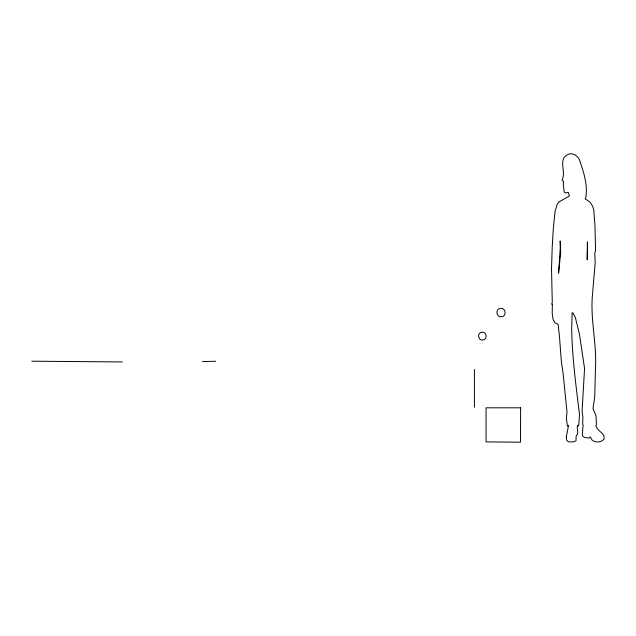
<?xml version="1.0" encoding="UTF-8"?>
<svg xmlns="http://www.w3.org/2000/svg" width="636" height="636" viewBox="0 0 636 636"><rect width="100%" height="100%" fill="white"/><g stroke="black" fill="none" stroke-linecap="round" stroke-linejoin="round"><path stroke-width="0.95" d="M501.637 316.752C507.186 316.187 505.612 307.109 500.19 308.444C494.538 309.295 497.098 317.952 501.43 316.776M482.565 339.982C487.709 339.958 487.089 331.499 481.993 332.231C476.38 332.755 478.67 340.729 482.183 339.982M202.479 361.582L215.62 361.264M31.8 361.2L122.343 361.94M474.408 369.429L474.408 407.167M566.31 436.853L566.652 440.144L568.393 441.877L573.338 441.877L576.017 440.788L576.137 436.034C579.595 433.283 576.272 428.775 577.552 425.166L578.37 425.937L578.792 424.784L579.491 414.537C576.057 386.02 572.209 357.909 571.677 329.194L572.114 312.896L572.933 312.801L575.334 317.467L579.404 333.956L584.563 368.451L582.091 410.824L582.862 417.256L582.671 424.252L583.148 425.245L582.282 434.316L582.671 436.185L584.476 437.473L589.039 438.069L590.224 436.821L591.941 439.905C595.296 443.006 601.084 442.64 604.057 439.158C605.393 432.846 596.934 431.335 595.916 425.659L596.425 425.11L596.075 416.111L592.975 408.503L594.716 397.269L595.487 367.966C596.814 343.639 590.248 319.431 592.426 295.223L595.209 262.334L594.755 253.064L595.566 250.33L594.962 225.383L593.722 209.753L592.617 206.223L590.001 202.105L585.152 198.79L585.645 198.408C588.173 185.14 583.57 171.792 579.261 159.382C577.035 155.136 571.836 152.107 567.256 154.786C557.979 159.93 566.422 171.871 562.089 179.829L562.455 180.815L563.528 181.316L563.226 183.725L564.18 191.953L565.253 192.954L568.226 192.414L569.435 196.007L559.131 201.843L557.057 204.514L555.093 211.192L553.32 228.388L552.207 247.269L551.523 268.734L552.294 302.919L551.794 303.293L551.961 304.485L552.318 304.247L552.223 313.707L553.113 319.471L554.974 322.81L558.066 324.273L559.41 335.713L561.342 361.335L563.098 373.443L567.034 412.51L566.374 417.598L567.376 426.207L568.592 425.222L566.31 436.853M520.63 407.803L520.463 442.211L486.047 441.877L486.047 407.803L520.63 407.803M587.473 248.469L587.195 259.822L587.394 241.958L587.473 248.469M560.308 247.03L558.559 273.257L560.706 252.548L560.173 240.988L560.308 247.03"/></g></svg>
